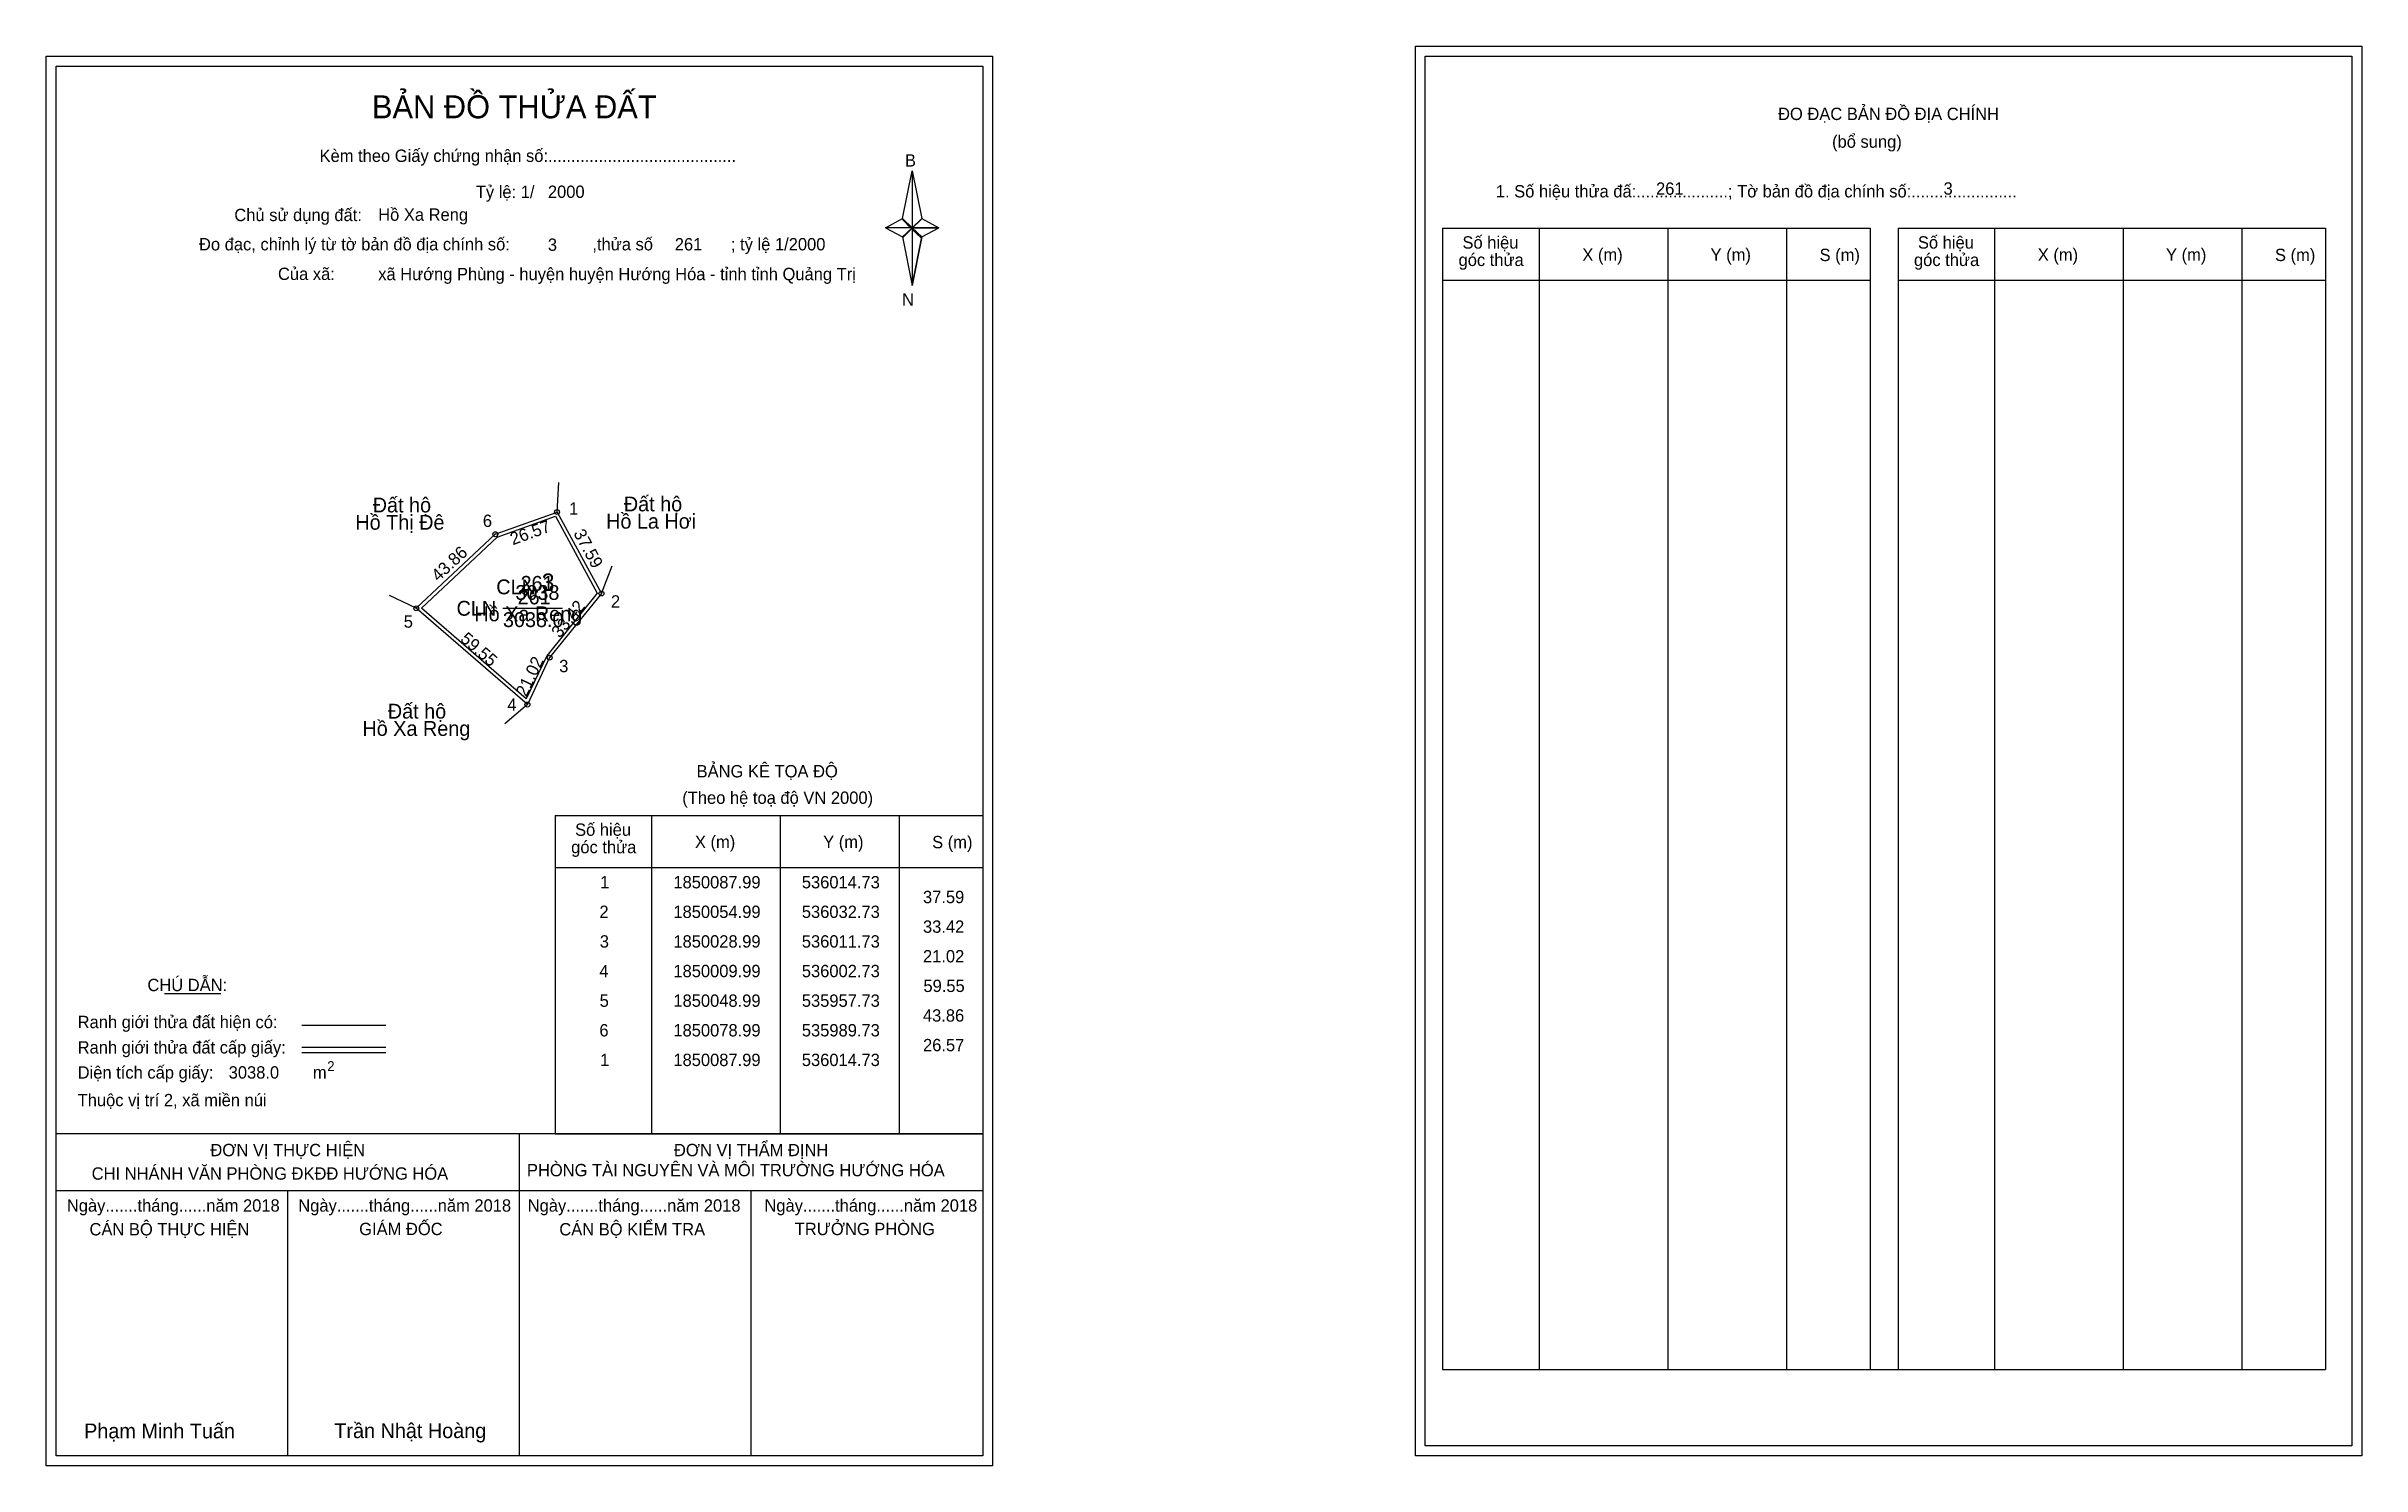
# Model space of a CAD drawing. Extents: x 535808 to 536746, y 1849702 to 1850277.
import ezdxf

# ---------------------------------------------------------------- set-up
doc = ezdxf.new("R2010")
doc.units = 0
for name, color, linetype in [('Level 1', 7, 'Continuous'), ('Level 10', 7, 'Continuous'), ('Level 11', 7, 'Continuous'), ('Level 13', 7, 'Continuous'), ('Level 2', 7, 'Continuous'), ('Level 27', 7, 'Continuous'), ('Level 3', 7, 'Continuous'), ('Level 36', 7, 'Continuous'), ('Level 4', 7, 'Continuous'), ('Level 49', 7, 'Continuous'), ('Level 5', 7, 'Continuous'), ('Level 53', 7, 'Continuous'), ('Level 55', 7, 'Continuous'), ('Level 6', 7, 'Continuous'), ('Level 63', 7, 'Continuous'), ('Level 7', 7, 'Continuous'), ('Level 9', 7, 'Continuous')]:
    doc.layers.add(name, color=color, linetype=linetype)

msp = doc.modelspace()

# ---------------------------------------------------------------- linework, layer by layer
at = {"layer": 'Level 1'}
for p, q in [((535811.82, 1850268.72), (535811.82, 1850268.72)), ((536366.47, 1850272.72), (536366.47, 1850272.72)), ((536154.67, 1850206.95), (536158.6, 1850226.23)), ((536158.6, 1850226.23), (536158.6, 1850203.18)), ((536158.6, 1850226.23), (536162.54, 1850206.95)), ((536147.78, 1850203.18), (536154.67, 1850206.95)), ((536154.67, 1850206.95), (536158.6, 1850203.18)), ((536158.31, 1850202.75), (536154.67, 1850206.51)), ((536158.6, 1850203.18), (536154.67, 1850199.5)), ((536158.31, 1850202.75), (536154.67, 1850199.06)), ((536154.67, 1850199.06), (536158.31, 1850202.75)), ((536162.24, 1850206.51), (536158.31, 1850202.75)), ((536158.31, 1850202.75), (536162.24, 1850206.51)), ((536162.24, 1850199.06), (536158.31, 1850202.75)), ((536162.54, 1850206.95), (536158.6, 1850203.18)), ((536158.6, 1850203.18), (536158.6, 1850179.78)), ((536158.6, 1850203.18), (536169.42, 1850203.18)), ((536158.6, 1850203.18), (536162.54, 1850199.5)), ((536162.54, 1850199.5), (536169.42, 1850203.18)), ((536373.53, 1850203.01), (536546.74, 1850203.01)), ((536412.71, 1849740.48), (536412.71, 1850203.01)), ((536464.86, 1849740.48), (536464.86, 1850203.01)), ((536512.8, 1850203.01), (536512.8, 1849740.48)), ((536546.74, 1850203.01), (536546.74, 1849740.48)), ((536558.05, 1850203.01), (536731.25, 1850203.01)), ((536597.23, 1849740.48), (536597.23, 1850203.01)), ((536649.37, 1849740.48), (536649.37, 1850203.01)), ((536697.32, 1850203.01), (536697.32, 1849740.48)), ((536731.25, 1850203.01), (536731.25, 1849740.48)), ((536154.67, 1850199.5), (536158.6, 1850179.78)), ((536162.54, 1850199.5), (536158.6, 1850179.78)), ((536373.53, 1850181.95), (536546.74, 1850181.95)), ((536558.05, 1850181.95), (536731.25, 1850181.95)), ((536014.01, 1849965.06), (536187.21, 1849965.06)), ((536053.19, 1849836.01), (536053.19, 1849965.06)), ((536105.33, 1849836.01), (536105.33, 1849965.06)), ((536153.28, 1849965.06), (536153.28, 1849836.01)), ((536014.01, 1849944.01), (536187.21, 1849944.01)), ((535855.66, 1849892.85), (535878.46, 1849892.85)), ((535911.39, 1849880.04), (535945.41, 1849880.04)), ((535911.39, 1849871.14), (535945.41, 1849871.14)), ((535911.39, 1849868.95), (535945.41, 1849868.95)), ((536025.48, 1849836.01), (535811.82, 1849836.01)), ((536187.21, 1849836.01), (535977.53, 1849836.01)), ((535999.52, 1849705.57), (535999.52, 1849836.01)), ((536014.01, 1849836.01), (536187.21, 1849836.01)), ((536187.22, 1849812.91), (535811.82, 1849812.91)), ((535905.67, 1849705.57), (535905.67, 1849812.91)), ((536093.37, 1849705.57), (536093.37, 1849812.91)), ((536373.53, 1849740.48), (536731.25, 1849740.48)), ((536187.21, 1849705.57), (536187.21, 1849705.57)), ((536741.87, 1849709.57), (536741.87, 1849709.57))]:
    msp.add_line(p, q, dxfattribs=at)
for points in [[(536154.67, 1850206.95), (536158.6, 1850226.23), (536158.6, 1850203.18)], [(536147.78, 1850203.18), (536154.67, 1850199.5), (536158.6, 1850203.18)], [(536158.6, 1850203.18), (536162.54, 1850206.95), (536169.42, 1850203.18)], [(536158.6, 1850203.18), (536158.6, 1850179.78), (536162.54, 1850199.5)]]:
    msp.add_lwpolyline(points, close=True, dxfattribs=at)
at = {"layer": 'Level 10'}
for points in [[(536002.73, 1850009.99), (535957.73, 1850048.99), (535989.73, 1850078.99), (536014.73, 1850087.99), (536032.73, 1850054.99), (536011.73, 1850028.99)], [(536002.25, 1850012.26), (535959.82, 1850049.03), (535990.48, 1850077.77), (536014.08, 1850086.27), (536031.05, 1850055.14), (536010.54, 1850029.74)]]:
    msp.add_lwpolyline(points, close=True, dxfattribs=at)
at = {"layer": 'Level 11'}
for centre in [(535989.73, 1850078.99), (536014.73, 1850087.99), (536032.73, 1850054.99), (535957.73, 1850048.99), (536011.73, 1850028.99), (536002.73, 1850009.99), (536002.73, 1850009.99)]:
    msp.add_circle(centre, 1, dxfattribs=at)
at = {"layer": 'Level 27'}
for p, q in [((536014.73, 1850087.99), (536015.52, 1850099.96)), ((536032.73, 1850054.99), (536037.08, 1850066.17)), ((535957.73, 1850048.99), (535946.89, 1850054.13)), ((536002.73, 1850009.99), (535993.63, 1850002.17))]:
    msp.add_line(p, q, dxfattribs=at)
at = {"layer": 'Level 3'}
for p, q in [((536373.53, 1850203.01), (536373.53, 1849740.48)), ((536558.05, 1850203.01), (536558.05, 1849740.48)), ((536014.01, 1849965.06), (536014.01, 1849836.01))]:
    msp.add_line(p, q, dxfattribs=at)
at = {"layer": 'Level 63'}
for points in [[(535807.82, 1850272.72), (536191.22, 1850272.72), (536191.22, 1849701.57), (535807.82, 1849701.57)], [(535811.82, 1850268.72), (536187.22, 1850268.72), (536187.22, 1849705.57), (535811.82, 1849705.57)], [(536362.47, 1850276.72), (536745.87, 1850276.72), (536745.87, 1849705.57), (536362.47, 1849705.57)], [(536366.47, 1850272.72), (536741.87, 1850272.72), (536741.87, 1849709.57), (536366.47, 1849709.57)]]:
    msp.add_lwpolyline(points, close=True, dxfattribs=at)
at = {"layer": 'Level 9'}
msp.add_line((535992.81, 1850048.99), (536016.89, 1850048.99), dxfattribs=at)

# ---------------------------------------------------------------- texts
at = {"layer": 'Level 1'}
for s, height, p in [('BẢN ĐỒ THỬA ĐẤT', 9.3313, (535939.75, 1850247.53)), ('ĐO ĐẠC BẢN ĐỒ ĐỊA CHÍNH', 5, (536509.42, 1850246.84)), ('(bổ sung)', 5, (536531.3, 1850235.6)), ('Kèm theo Giấy chứng nhận số:.........................................', 5, (535918.52, 1850229.87)), ('B', 5, (536155.69, 1850227.99)), ('1. Số hiệu thửa đấ:....................; Tờ bản đồ địa chính số:.......................', 5, (536395.08, 1850215.48)), ('Chủ sử dụng đất:', 5, (535884, 1850205.88)), ('Đo đạc, chỉnh lý từ tờ bản đồ địa chính số:                  ,thửa số                 ; tỷ lệ 1/2000', 5, (535869.68, 1850194.02)), ('góc thửa', 5, (536379.98, 1850187.68)), ('Số hiệu', 5, (536381.56, 1850194.74)), ('X (m)', 5, (536430.13, 1850189.79)), ('Y (m)', 5, (536482.08, 1850189.79)), ('S (m)', 5, (536526.24, 1850189.69)), ('góc thửa', 5, (536564.49, 1850187.68)), ('Số hiệu', 5, (536566.08, 1850194.74)), ('X (m)', 5, (536614.64, 1850189.79)), ('Y (m)', 5, (536666.6, 1850189.79)), ('S (m)', 5, (536710.75, 1850189.69)), ('Của xã:', 5, (535901.68, 1850182.02)), ('N', 5, (536154.49, 1850171.65)), ('BẢNG KÊ TỌA ĐỘ', 5, (536071.28, 1849980.47)), ('(Theo hệ toạ độ VN 2000)', 5, (536065.47, 1849969.75)), ('Số hiệu', 5, (536022.04, 1849956.8)), ('góc thửa', 5, (536020.46, 1849949.74)), ('X (m)', 5, (536070.6, 1849951.85)), ('Y (m)', 5, (536122.56, 1849951.85)), ('S (m)', 5, (536166.71, 1849951.75)), ('CHÚ DẪN:', 5, (535848.78, 1849893.86)), ('Ranh giới thửa đất hiện có:', 5, (535820.52, 1849878.86)), ('Ranh giới thửa đất cấp giấy:', 5, (535820.52, 1849868.58)), ('2', 4, (535921.62, 1849861.48)), ('Diện tích cấp giấy:', 5, (535820.52, 1849858.42)), ('m', 5, (535915.83, 1849858.46)), ('Thuộc vị trí 2, xã miền núi', 5, (535820.52, 1849847.22)), ('ĐƠN VỊ THỰC HIỆN', 5, (535874.29, 1849826.98)), ('ĐƠN VỊ THẨM ĐỊNH', 5, (536062.09, 1849826.98)), ('CHI NHÁNH VĂN PHÒNG ĐKĐĐ HƯỚNG HÓA', 5, (535826.2, 1849817.46)), ('PHÒNG TÀI NGUYÊN VÀ MÔI TRƯỜNG HƯỚNG HÓA', 5, (536002.54, 1849818.84)), ('Ngày.......tháng......năm 2018', 5, (535816.15, 1849804.51)), ('Ngày.......tháng......năm 2018', 5, (535909.9, 1849804.51)), ('Ngày.......tháng......năm 2018', 5, (536002.85, 1849804.51)), ('Ngày.......tháng......năm 2018', 5, (536098.76, 1849804.51)), ('CÁN BỘ THỰC HIỆN', 5, (535825.32, 1849794.88)), ('GIÁM ĐỐC', 5, (535934.58, 1849795)), ('CÁN BỘ KIỂM TRA', 5, (536015.66, 1849794.88)), ('TRƯỞNG PHÒNG', 5, (536111.04, 1849795)), ('Phạm Minh Tuấn', 6, (535823.14, 1849712.65)), ('Trần Nhật Hoàng', 6, (535924.52, 1849712.75))]:
    msp.add_text(s, height=height, dxfattribs=at).set_placement(p)
at = {"layer": 'Level 11'}
msp.add_text('Tỷ lệ: 1/', height=5, dxfattribs=at).set_placement((535981.83, 1850215.24))
at = {"layer": 'Level 13'}
for s, p in [('CLN', (535974.02, 1850045.99)), ('261', (535998.74, 1850050.59)), ('3038.0', (535992.82, 1850041.39))]:
    msp.add_text(s, height=6, dxfattribs=at).set_placement(p)
at = {"layer": 'Level 2'}
msp.add_text('Hồ Xa Reng', height=6, dxfattribs=at).set_placement((535981.23, 1850043.74))
at = {"layer": 'Level 3'}
msp.add_text('CLN', height=6, dxfattribs=at).set_placement((535990.13, 1850054.66))
at = {"layer": 'Level 36'}
for s, p in [('Đất hộ', (535940.06, 1850087.84)), ('Đất hộ', (536041.8, 1850088.27)), ('Hồ Thị Đê', (535933.02, 1850080.84)), ('Hồ La Hơi', (536034.61, 1850081.27)), ('Đất hộ', (535946.18, 1850004.3)), ('Hồ Xa Reng', (535935.89, 1849997.3))]:
    msp.add_text(s, height=6, dxfattribs=at).set_placement(p)
at = {"layer": 'Level 4'}
msp.add_text('261', height=6, dxfattribs=at).set_placement((535999.95, 1850056.1))
at = {"layer": 'Level 49'}
for s, rotation, p in [('26.57', 19.79888, (535996.8, 1850074.52)), ('37.59', 298.61046, (536021.23, 1850079.41)), ('43.86', 43.15239, (535966.68, 1850059.57)), ('33.42', 51.07246, (536015.86, 1850036.65)), ('59.55', 319.08562, (535975.18, 1850035.98)), ('21.02', 64.65382, (536002.29, 1850012.8))]:
    msp.add_text(s, height=5, rotation=rotation, dxfattribs=at).set_placement(p)
at = {"layer": 'Level 5'}
msp.add_text('3038', height=6, dxfattribs=at).set_placement((535997.86, 1850052.4))
at = {"layer": 'Level 53'}
for s, p in [('1', (536032.21, 1849935.51)), ('1850087.99', (536061.87, 1849935.51)), ('536014.73', (536113.91, 1849935.51)), ('37.59', (536162.99, 1849929.51)), ('2', (536031.91, 1849923.51)), ('1850054.99', (536061.87, 1849923.51)), ('536032.73', (536113.91, 1849923.51)), ('33.42', (536162.99, 1849917.51)), ('3', (536032.06, 1849911.51)), ('1850028.99', (536061.87, 1849911.51)), ('536011.73', (536113.91, 1849911.51)), ('4', (536031.88, 1849899.51)), ('1850009.99', (536061.87, 1849899.51)), ('536002.73', (536113.91, 1849899.51)), ('21.02', (536162.99, 1849905.51)), ('5', (536032, 1849887.51)), ('1850048.99', (536061.87, 1849887.51)), ('535957.73', (536113.91, 1849887.51)), ('59.55', (536163.17, 1849893.51)), ('43.86', (536162.96, 1849881.51)), ('6', (536031.89, 1849875.51)), ('1850078.99', (536061.87, 1849875.51)), ('535989.73', (536113.91, 1849875.51)), ('26.57', (536163.01, 1849869.51)), ('1', (536032.21, 1849863.51)), ('1850087.99', (536061.87, 1849863.51)), ('536014.73', (536113.91, 1849863.51))]:
    msp.add_text(s, height=5, dxfattribs=at).set_placement(p)
at = {"layer": 'Level 55'}
for s, height, p in [('260', 0.22, (536014.49, 1850087.77)), ('260', 0.22, (536014.49, 1850087.77)), ('1', 0.8, (536014.51, 1850087.99)), ('0', 0.22, (536014.65, 1850087.77)), ('6', 0.8, (535989.46, 1850078.99)), ('260', 0.22, (535989.49, 1850078.77)), ('260', 0.22, (535989.49, 1850078.77)), ('2', 0.8, (536032.46, 1850054.99)), ('0', 0.22, (536032.65, 1850054.77)), ('260', 0.22, (535957.49, 1850048.77)), ('260', 0.22, (535957.49, 1850048.77)), ('5', 0.8, (535957.47, 1850048.99)), ('0', 0.22, (535957.65, 1850048.77)), ('0', 0.22, (535957.65, 1850048.77)), ('3', 0.8, (536011.48, 1850028.99)), ('4', 0.8, (536002.45, 1850009.99)), ('0', 0.22, (536002.65, 1850009.77)), ('0', 0.22, (536002.65, 1850009.77))]:
    msp.add_text(s, height=height, dxfattribs=at).set_placement(p)
at = {"layer": 'Level 6'}
for s, p in [('261', (536459.98, 1850216.56)), ('3', (536576.47, 1850216.6)), ('Hồ Xa Reng', (535942.27, 1850206.02)), ('2000', (536011.03, 1850215.28)), ('3', (536011.02, 1850193.84)), ('261', (536062.43, 1850194)), ('xã Hướng Phùng - huyện huyện Hướng Hóa - tỉnh tỉnh Quảng Trị', (535942.29, 1850181.94)), ('3038.0', (535881.7, 1849858.43))]:
    msp.add_text(s, height=5, dxfattribs=at).set_placement(p)
at = {"layer": 'Level 7'}
msp.add_text('3', height=7, dxfattribs=at).set_placement((536008.52, 1850056.09))
at = {"layer": 'Level 9'}
for s, p in [('1', (536019.59, 1850086.87)), ('6', (535984.68, 1850081.95)), ('2', (536036.57, 1850049.28)), ('5', (535952.63, 1850041.13)), ('3', (536015.61, 1850023.09)), ('4', (535994.61, 1850007.5))]:
    msp.add_text(s, height=5, dxfattribs=at).set_placement(p)

doc.saveas('drawing.dxf')
